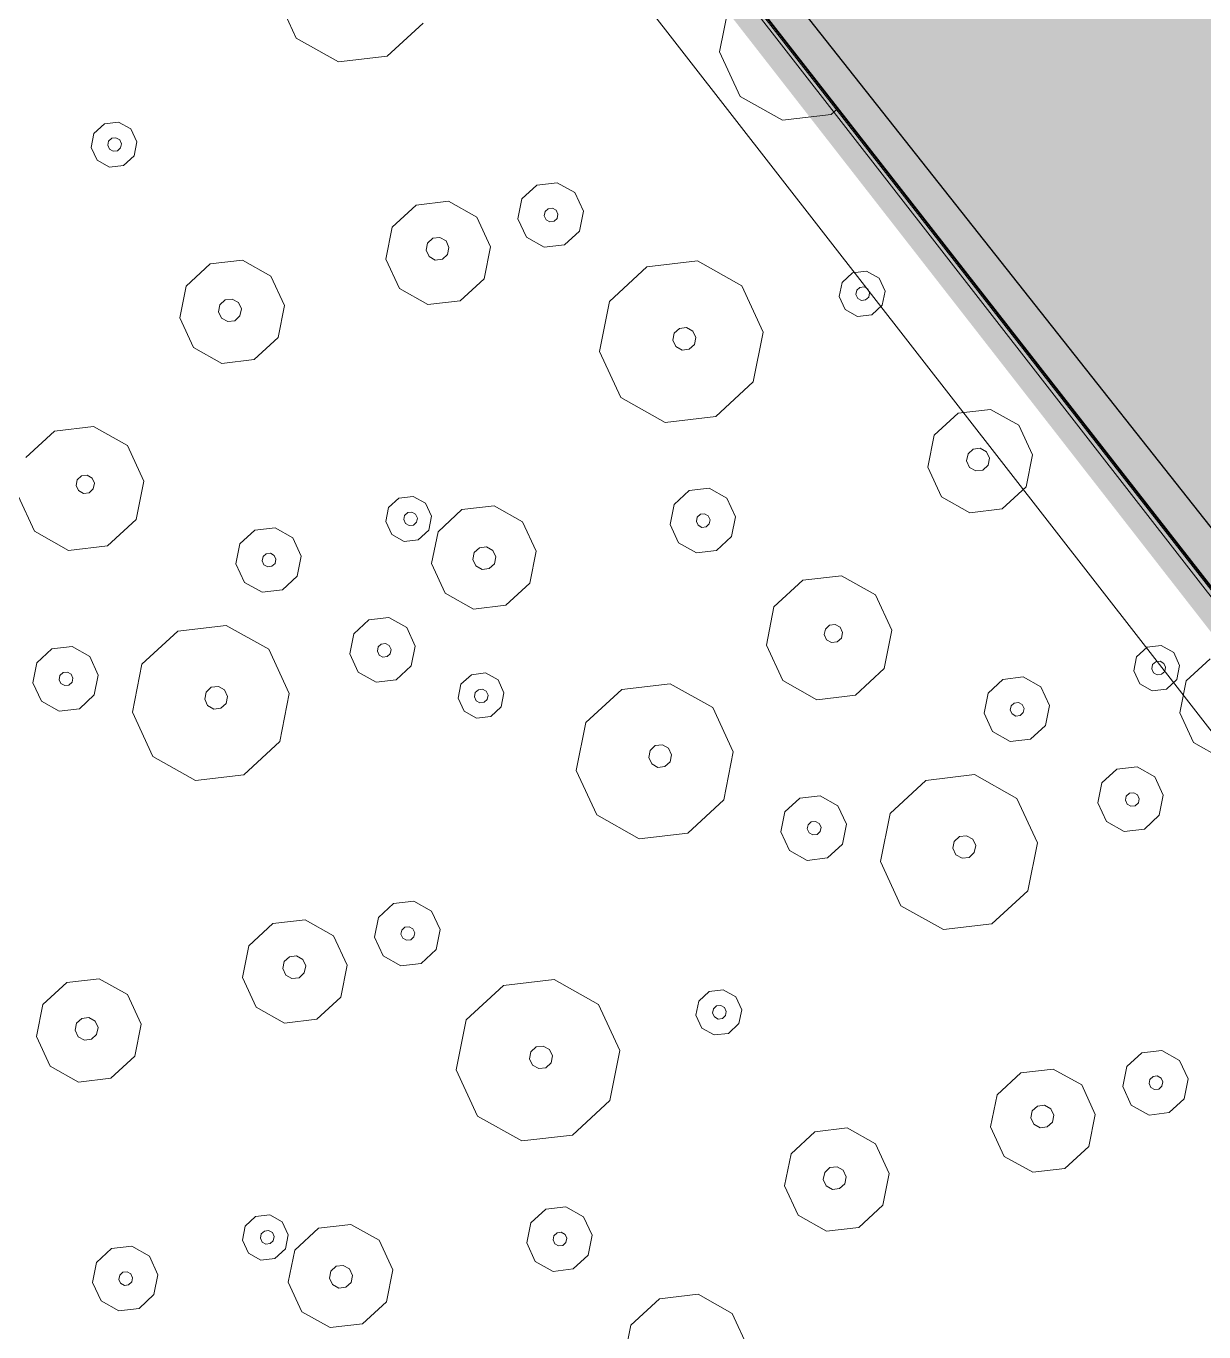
# Model space of a CAD drawing. Header units: metres. Extents: x -2858 to 512, y -1995 to 1252.
# Drawn here: x -448.621 to -445.759, y -169.166 to -165.993 of the extents above; entities that cross this region are included whole.
import ezdxf
from ezdxf.lldxf.tags import DXFTag

# ---------------------------------------------------------------- set-up
doc = ezdxf.new("R2010")
doc.units = ezdxf.units.M
for name, color, linetype in [('Calque commun', 7, 'Continuous'), ('Calque11', 7, 'Continuous'), ('Calque17', 7, 'Continuous')]:
    doc.layers.add(name, color=color, linetype=linetype)
tags = doc.linetypes.add('DASHDOT2', pattern=[0.5, 0.25, -0.125, 0, -0.125]).pattern_tags.tags
tags[10:11] = [DXFTag(74, 4), DXFTag(75, 0), DXFTag(340, '0'), DXFTag(46, 1.0), DXFTag(50, 0.0), DXFTag(44, 0.0), DXFTag(45, 0.0)]
tags[8:9] = [DXFTag(74, 4), DXFTag(75, 0), DXFTag(340, '0'), DXFTag(46, 1.0), DXFTag(50, 0.0), DXFTag(44, 0.0), DXFTag(45, 0.0)]
tags[6:7] = [DXFTag(74, 4), DXFTag(75, 0), DXFTag(340, '0'), DXFTag(46, 1.0), DXFTag(50, 0.0), DXFTag(44, 0.0), DXFTag(45, 0.0)]
tags[4:5] = [DXFTag(74, 4), DXFTag(75, 0), DXFTag(340, '0'), DXFTag(46, 1.0), DXFTag(50, 0.0), DXFTag(44, 0.0), DXFTag(45, 0.0)]

# ---------------------------------------------------------------- blocks, each defined once
blk = doc.blocks.new('hatch4')
at = {"layer": 'Calque commun', "color": 6, "linetype": 'Continuous', "lineweight": 18}
mesh = blk.add_polyface(dxfattribs=at)
corners = [(-18.4444, -11.5644), (-11.8444, -11.5644), (-18.4444, -9.729), (-18.4539, -2.3644), (-25.0539, -0.529), (-25.0539, -9.729), (-11.8444, -2.3644), (-18.4539, -0.529)]
mesh.append_faces([[corners[k] for k in face] for face in [(6, 2, 1)]], dxfattribs={"vtx0": -1, "vtx1": -1, "color": 6})
mesh.append_faces([[corners[k] for k in face] for face in [(3, 4, 5), (3, 5, 2)]], dxfattribs={"vtx0": -1, "vtx2": -1, "color": 6})
mesh.append_faces([[corners[k] for k in face] for face in [(0, 1, 2)]], dxfattribs={"vtx1": -1, "color": 6})
mesh.append_faces([[corners[k] for k in face] for face in [(6, 3, 2)]], dxfattribs={"vtx1": -1, "vtx2": -1, "color": 6})
mesh.append_faces([[corners[k] for k in face] for face in [(3, 7, 4)]], dxfattribs={"vtx2": -1, "color": 6})
blk = doc.blocks.new('toitvilladouble2')
at = {"layer": 'Calque commun', "color": 0, "linetype": 'ByBlock', "lineweight": -2}
blk.add_blockref('hatch4', (0, 0), dxfattribs=at)
at = {"layer": 'Calque commun', "color": 9, "linetype": 'Continuous', "lineweight": 18}
mesh = blk.add_polyface(dxfattribs=at)
corners = [(-18.4539, -11.4644), (-18.4539, -9.629), (-11.8444, -11.4644), (-18.4539, -0.629), (-18.4539, -2.4644), (-25.0539, -0.629), (-11.8444, -2.4644), (-25.0634, -9.629)]
mesh.append_faces([[corners[k] for k in face] for face in [(6, 1, 4), (5, 4, 7)]], dxfattribs={"vtx0": -1, "vtx1": -1, "color": 9})
mesh.append_faces([[corners[k] for k in face] for face in [(4, 1, 7)]], dxfattribs={"vtx0": -1, "vtx2": -1, "color": 9})
mesh.append_faces([[corners[k] for k in face] for face in [(0, 1, 2), (3, 4, 5)]], dxfattribs={"vtx1": -1, "color": 9})
mesh.append_faces([[corners[k] for k in face] for face in [(6, 2, 1)]], dxfattribs={"vtx1": -1, "vtx2": -1, "color": 9})
blk = doc.blocks.new('geometrebondepartleger')
at = {"layer": 'Calque commun', "color": 10, "linetype": 'DASHDOT2', "lineweight": 18, "flags": 128}
blk.add_lwpolyline([(45.2867, 98.0868), (42.9361, 93.8756), (22.4919, 69.3549), (46.896, 54.8213), (60.0219, 76.4824), (130.1549, 64.2531), (145.3143, 148.376), (109.3485, 154.881), (91.263, 130.1164), (87.3779, 124.8321), (86.3313, 123.2789), (83.8109, 118.8118), (74.9183, 102.5858), (72.6157, 98.3586), (63.0649, 85.9136), (45.1583, 97.9611)], close=True, dxfattribs=at)
at = {"layer": 'Calque11', "color": 7, "linetype": 'Continuous', "lineweight": 9}
blk.add_polyline3d([(125.0277, 35.9078, 79), (133.3383, 81.851, 79), (145.3136, 148.3761, 79)], dxfattribs=at)
at = {"layer": 'Calque17', "color": 1, "linetype": 'Continuous', "lineweight": 9}
for points in [[(125.174, 36.6886, 79), (126.5286, 44.1348, 79), (125.0378, 35.9435, 79), (126.4161, 43.4883, 79), (128.681, 56.0642, 79), (129.9759, 63.1341, 79), (132.1933, 75.6042, 79), (133.3383, 81.851, 79), (135.2222, 92.3412, 79), (136.4776, 99.3268, 79), (138.1727, 108.7115, 79), (140.4846, 121.4626, 79), (141.0933, 124.9318, 79)], [(125.3707, 36.6528, 79), (126.7254, 44.0992, 79), (125.2346, 35.9078, 79), (126.6129, 43.4526, 79), (128.8778, 56.0285, 79), (130.1727, 63.0986, 79), (132.3901, 75.5687, 79), (133.5351, 81.8153, 79), (135.4191, 92.3058, 79), (136.6745, 99.2914, 79), (138.3695, 108.676, 79), (140.6815, 121.4274, 79), (141.2903, 124.8972, 79)]]:
    blk.add_polyline3d(points, dxfattribs=at)
blk = doc.blocks.new('pattern')
at = {"layer": 'Calque commun', "color": 54, "linetype": 'Continuous', "lineweight": 9}
for p, q in [((70.4758, 107.0873), (70.5184, 107.1124)), ((70.5184, 107.1124), (70.5676, 107.1077)), ((70.5676, 107.1077), (70.6047, 107.075)), ((70.4561, 107.0419), (70.4758, 107.0873)), ((70.6047, 107.075), (70.6154, 107.0268)), ((70.4669, 106.9937), (70.4561, 107.0419)), ((70.5183, 107.0368), (70.5225, 107.0463)), ((70.5206, 107.0267), (70.5183, 107.0368)), ((70.5225, 107.0463), (70.5314, 107.0516)), ((70.5314, 107.0516), (70.5417, 107.0506)), ((70.5417, 107.0506), (70.5495, 107.0438)), ((70.5518, 107.0336), (70.5476, 107.0241)), ((70.5495, 107.0438), (70.5518, 107.0336)), ((70.5284, 107.0198), (70.5206, 107.0267)), ((70.5387, 107.0188), (70.5284, 107.0198)), ((70.5476, 107.0241), (70.5387, 107.0188)), ((70.6154, 107.0268), (70.5957, 106.9814)), ((70.6908, 106.9769), (70.759, 107.0172)), ((70.759, 107.0172), (70.8377, 107.0096)), ((70.8377, 107.0096), (70.897, 106.9573)), ((70.5039, 106.9609), (70.4669, 106.9937)), ((70.5957, 106.9814), (70.5532, 106.9563)), ((70.6594, 106.9044), (70.6908, 106.9769)), ((70.5532, 106.9563), (70.5039, 106.9609)), ((70.897, 106.9573), (70.9142, 106.8801)), ((70.6766, 106.8271), (70.6594, 106.9044)), ((70.7524, 106.887), (70.7593, 106.9029)), ((70.7593, 106.9029), (70.7742, 106.9117)), ((70.7742, 106.9117), (70.7914, 106.91)), ((70.7914, 106.91), (70.8044, 106.8986)), ((70.7561, 106.8701), (70.7524, 106.887)), ((70.7691, 106.8586), (70.7561, 106.8701)), ((70.8081, 106.8817), (70.8012, 106.8658)), ((70.8044, 106.8986), (70.8081, 106.8817)), ((70.9142, 106.8801), (70.8828, 106.8075)), ((70.7863, 106.857), (70.7691, 106.8586)), ((70.8012, 106.8658), (70.7863, 106.857)), ((70.7359, 106.7748), (70.6766, 106.8271)), ((70.8828, 106.8075), (70.8146, 106.7673)), ((70.8146, 106.7673), (70.7359, 106.7748)), ((71.1314, 106.6994), (71.1995, 106.7396)), ((71.1995, 106.7396), (71.2783, 106.7321)), ((71.2783, 106.7321), (71.3376, 106.6797)), ((71.6393, 106.6419), (71.6771, 106.729)), ((71.1, 106.6268), (71.1314, 106.6994)), ((71.3376, 106.6797), (71.3548, 106.6025)), ((69.841, 106.6286), (69.8582, 106.5514)), ((71.1172, 106.5496), (71.1, 106.6268)), ((71.2004, 106.6109), (71.2073, 106.6268)), ((71.2073, 106.6268), (71.2222, 106.6356)), ((71.2222, 106.6356), (71.2394, 106.634)), ((71.2394, 106.634), (71.2524, 106.6225)), ((71.2524, 106.6225), (71.2561, 106.6056)), ((71.6599, 106.5492), (71.6393, 106.6419)), ((70.0026, 106.5826), (70.0452, 106.6077)), ((70.0452, 106.6077), (70.0944, 106.603)), ((70.0944, 106.603), (70.1314, 106.5703)), ((71.2041, 106.594), (71.2004, 106.6109)), ((71.2171, 106.5826), (71.2041, 106.594)), ((71.2492, 106.5897), (71.2343, 106.5809)), ((71.2561, 106.6056), (71.2492, 106.5897)), ((71.3548, 106.6025), (71.3233, 106.5299)), ((69.9829, 106.5372), (70.0026, 106.5826)), ((70.1314, 106.5703), (70.1422, 106.522)), ((71.2343, 106.5809), (71.2171, 106.5826)), ((69.8582, 106.5514), (69.8268, 106.4788)), ((69.9937, 106.489), (69.9829, 106.5372)), ((70.0438, 106.535), (70.0479, 106.5446)), ((70.0461, 106.5249), (70.0438, 106.535)), ((70.0539, 106.518), (70.0461, 106.5249)), ((70.0479, 106.5446), (70.0569, 106.5498)), ((70.0569, 106.5498), (70.0672, 106.5488)), ((70.0731, 106.5223), (70.0642, 106.517)), ((70.0672, 106.5488), (70.075, 106.542)), ((70.0773, 106.5318), (70.0731, 106.5223)), ((70.075, 106.542), (70.0773, 106.5318)), ((70.1422, 106.522), (70.1225, 106.4767)), ((71.1765, 106.4972), (71.1172, 106.5496)), ((71.3233, 106.5299), (71.2552, 106.4897)), ((71.7311, 106.4864), (71.6599, 106.5492)), ((71.9073, 106.5257), (71.8256, 106.4774)), ((70.0307, 106.4562), (69.9937, 106.489)), ((70.0642, 106.517), (70.0539, 106.518)), ((70.293, 106.4318), (70.3951, 106.4921)), ((70.3951, 106.4921), (70.5133, 106.4809)), ((71.2552, 106.4897), (71.1765, 106.4972)), ((69.8268, 106.4788), (69.7586, 106.4386)), ((70.1225, 106.4767), (70.0799, 106.4515)), ((70.5133, 106.4809), (70.6022, 106.4023)), ((71.8256, 106.4774), (71.7311, 106.4864)), ((69.7586, 106.4386), (69.6799, 106.4461)), ((70.0799, 106.4515), (70.0307, 106.4562)), ((70.2458, 106.3229), (70.293, 106.4318)), ((69.7274, 106.37), (69.7412, 106.4017)), ((69.7412, 106.4017), (69.771, 106.4193)), ((69.771, 106.4193), (69.8054, 106.4161)), ((69.8054, 106.4161), (69.8314, 106.3932)), ((70.6022, 106.4023), (70.628, 106.2865)), ((69.7349, 106.3362), (69.7274, 106.37)), ((69.7631, 106.3696), (69.7672, 106.3792)), ((69.7653, 106.3595), (69.7631, 106.3696)), ((69.7672, 106.3792), (69.7761, 106.3844)), ((69.7761, 106.3844), (69.7865, 106.3834)), ((69.7865, 106.3834), (69.7943, 106.3766)), ((69.7965, 106.3664), (69.7924, 106.3569)), ((69.7943, 106.3766), (69.7965, 106.3664)), ((69.8314, 106.3932), (69.8389, 106.3594)), ((69.7609, 106.3133), (69.7349, 106.3362)), ((69.7731, 106.3526), (69.7653, 106.3595)), ((69.7834, 106.3516), (69.7731, 106.3526)), ((69.7924, 106.3569), (69.7834, 106.3516)), ((69.8389, 106.3594), (69.8251, 106.3276)), ((70.3979, 106.3246), (70.4128, 106.3334)), ((70.4128, 106.3334), (70.4301, 106.3317)), ((70.4301, 106.3317), (70.443, 106.3203)), ((69.7953, 106.31), (69.7609, 106.3133)), ((69.8251, 106.3276), (69.7953, 106.31)), ((70.2716, 106.2071), (70.2458, 106.3229)), ((70.391, 106.3087), (70.3979, 106.3246)), ((70.3948, 106.2918), (70.391, 106.3087)), ((70.4468, 106.3034), (70.4399, 106.2875)), ((70.443, 106.3203), (70.4468, 106.3034)), ((70.4078, 106.2804), (70.3948, 106.2918)), ((70.425, 106.2787), (70.4078, 106.2804)), ((70.4399, 106.2875), (70.425, 106.2787)), ((70.628, 106.2865), (70.5808, 106.1776)), ((71.7249, 106.2617), (71.7675, 106.2868)), ((71.7675, 106.2868), (71.8167, 106.2821)), ((71.8167, 106.2821), (71.8538, 106.2494)), ((70.0245, 106.2307), (70.0671, 106.2559)), ((70.0671, 106.2559), (70.1163, 106.2512)), ((70.1163, 106.2512), (70.1534, 106.2185)), ((71.7053, 106.2163), (71.7249, 106.2617)), ((71.8538, 106.2494), (71.8646, 106.2011)), ((70.0048, 106.1854), (70.0245, 106.2307)), ((70.1534, 106.2185), (70.1641, 106.1702)), ((70.3605, 106.1286), (70.2716, 106.2071)), ((71.716, 106.1681), (71.7053, 106.2163)), ((71.7675, 106.2112), (71.7716, 106.2207)), ((71.7697, 106.2011), (71.7675, 106.2112)), ((71.7716, 106.2207), (71.7805, 106.226)), ((71.7805, 106.226), (71.7909, 106.225)), ((71.7909, 106.225), (71.7987, 106.2181)), ((71.8009, 106.208), (71.7968, 106.1985)), ((71.7987, 106.2181), (71.8009, 106.208)), ((70.0156, 106.1371), (70.0048, 106.1854)), ((70.067, 106.1803), (70.0712, 106.1898)), ((70.0693, 106.1701), (70.067, 106.1803)), ((70.0712, 106.1898), (70.0801, 106.1951)), ((70.0801, 106.1951), (70.0904, 106.1941)), ((70.0904, 106.1941), (70.0982, 106.1872)), ((70.1005, 106.1771), (70.0964, 106.1675)), ((70.0982, 106.1872), (70.1005, 106.1771)), ((70.5808, 106.1776), (70.4786, 106.1173)), ((71.0742, 106.1668), (71.104, 106.1844)), ((71.104, 106.1844), (71.1385, 106.1812)), ((71.1385, 106.1812), (71.1644, 106.1582)), ((71.7775, 106.1942), (71.7697, 106.2011)), ((71.7878, 106.1932), (71.7775, 106.1942)), ((71.7968, 106.1985), (71.7878, 106.1932)), ((71.8646, 106.2011), (71.8449, 106.1558)), ((70.0771, 106.1633), (70.0693, 106.1701)), ((70.0874, 106.1623), (70.0771, 106.1633)), ((70.0964, 106.1675), (70.0874, 106.1623)), ((70.1641, 106.1702), (70.1444, 106.1248)), ((71.0604, 106.1351), (71.0742, 106.1668)), ((71.0982, 106.1322), (71.1023, 106.1418)), ((71.1023, 106.1418), (71.1113, 106.147)), ((71.1113, 106.147), (71.1216, 106.1461)), ((71.1216, 106.1461), (71.1294, 106.1392)), ((71.1644, 106.1582), (71.1719, 106.1245)), ((71.7531, 106.1353), (71.716, 106.1681)), ((71.8449, 106.1558), (71.8023, 106.1306)), ((70.0527, 106.1044), (70.0156, 106.1371)), ((70.1444, 106.1248), (70.1019, 106.0997)), ((70.4786, 106.1173), (70.3605, 106.1286)), ((71.068, 106.1013), (71.0604, 106.1351)), ((71.1005, 106.1221), (71.0982, 106.1322)), ((71.1082, 106.1152), (71.1005, 106.1221)), ((71.1186, 106.1142), (71.1082, 106.1152)), ((71.1275, 106.1195), (71.1186, 106.1142)), ((71.1317, 106.1291), (71.1275, 106.1195)), ((71.1294, 106.1392), (71.1317, 106.1291)), ((71.1719, 106.1245), (71.1582, 106.0927)), ((71.8023, 106.1306), (71.7531, 106.1353)), ((70.1019, 106.0997), (70.0527, 106.1044)), ((70.5688, 106.0558), (70.6114, 106.0809)), ((70.6114, 106.0809), (70.6606, 106.0762)), ((70.6606, 106.0762), (70.6977, 106.0435)), ((71.0939, 106.0784), (71.068, 106.1013)), ((71.1283, 106.0751), (71.0939, 106.0784)), ((71.1582, 106.0927), (71.1283, 106.0751)), ((70.5492, 106.0104), (70.5688, 106.0558)), ((71.3459, 106.0125), (71.4523, 106.0753)), ((71.4523, 106.0753), (71.5754, 106.0636)), ((71.5754, 106.0636), (71.6681, 105.9818)), ((70.6113, 106.0053), (70.6155, 106.0148)), ((70.6155, 106.0148), (70.6244, 106.0201)), ((70.6244, 106.0201), (70.6348, 106.0191)), ((70.6348, 106.0191), (70.6425, 106.0122)), ((70.6977, 106.0435), (70.7084, 105.9952)), ((71.2967, 105.8991), (71.3459, 106.0125)), ((70.5599, 105.9622), (70.5492, 106.0104)), ((70.6136, 105.9952), (70.6113, 106.0053)), ((70.6214, 105.9883), (70.6136, 105.9952)), ((70.6317, 105.9873), (70.6214, 105.9883)), ((70.6407, 105.9926), (70.6317, 105.9873)), ((70.6448, 106.0021), (70.6407, 105.9926)), ((70.6425, 106.0122), (70.6448, 106.0021)), ((70.7084, 105.9952), (70.6888, 105.9499)), ((71.6681, 105.9818), (71.6949, 105.8612)), ((72.1105, 105.9571), (72.1786, 105.9973)), ((72.1786, 105.9973), (72.2574, 105.9898)), ((72.2574, 105.9898), (72.3167, 105.9374)), ((70.597, 105.9294), (70.5599, 105.9622)), ((70.6888, 105.9499), (70.6462, 105.9247)), ((72.0791, 105.8845), (72.1105, 105.9571)), ((70.6462, 105.9247), (70.597, 105.9294)), ((72.3167, 105.9374), (72.3339, 105.8602)), ((71.3236, 105.7784), (71.2967, 105.8991)), ((71.4579, 105.8834), (71.4648, 105.8992)), ((71.4648, 105.8992), (71.4797, 105.908)), ((71.4797, 105.908), (71.497, 105.9064)), ((71.497, 105.9064), (71.5099, 105.8949)), ((71.5099, 105.8949), (71.5137, 105.878)), ((72.1793, 105.8768), (72.1862, 105.8927)), ((72.1862, 105.8927), (72.2011, 105.9015)), ((72.2011, 105.9015), (72.2183, 105.8998)), ((72.2183, 105.8998), (72.2313, 105.8884)), ((72.2313, 105.8884), (72.235, 105.8715)), ((70.1439, 105.8238), (70.2256, 105.872)), ((70.2256, 105.872), (70.3201, 105.863)), ((70.3201, 105.863), (70.3913, 105.8002)), ((71.4617, 105.8665), (71.4579, 105.8834)), ((71.4747, 105.855), (71.4617, 105.8665)), ((71.4919, 105.8534), (71.4747, 105.855)), ((71.5068, 105.8622), (71.4919, 105.8534)), ((71.5137, 105.878), (71.5068, 105.8622)), ((71.6949, 105.8612), (71.6458, 105.7477)), ((72.0963, 105.8073), (72.0791, 105.8845)), ((72.1831, 105.8599), (72.1793, 105.8768)), ((72.196, 105.8485), (72.1831, 105.8599)), ((72.2282, 105.8556), (72.2133, 105.8468)), ((72.235, 105.8715), (72.2282, 105.8556)), ((72.3339, 105.8602), (72.3024, 105.7876)), ((69.5983, 105.7942), (69.6664, 105.8344)), ((69.6664, 105.8344), (69.7451, 105.8269)), ((69.7451, 105.8269), (69.8044, 105.7745)), ((70.1061, 105.7367), (70.1439, 105.8238)), ((72.2133, 105.8468), (72.196, 105.8485)), ((69.5668, 105.7216), (69.5983, 105.7942)), ((70.3913, 105.8002), (70.4119, 105.7076)), ((70.6214, 105.7338), (70.7236, 105.7942)), ((70.7236, 105.7942), (70.8417, 105.7829)), ((72.1556, 105.7549), (72.0963, 105.8073)), ((69.8044, 105.7745), (69.8216, 105.6973)), ((70.8417, 105.7829), (70.9307, 105.7044)), ((71.4163, 105.6966), (71.3236, 105.7784)), ((72.3024, 105.7876), (72.2343, 105.7474)), ((69.6741, 105.7216), (69.689, 105.7304)), ((69.689, 105.7304), (69.7062, 105.7288)), ((69.7062, 105.7288), (69.7192, 105.7173)), ((70.1268, 105.644), (70.1061, 105.7367)), ((70.2223, 105.7253), (70.2279, 105.738)), ((70.2279, 105.738), (70.2398, 105.7451)), ((70.2398, 105.7451), (70.2536, 105.7438)), ((70.2536, 105.7438), (70.2639, 105.7346)), ((70.2639, 105.7346), (70.2669, 105.7211)), ((70.5742, 105.625), (70.6214, 105.7338)), ((71.6458, 105.7477), (71.5393, 105.6849)), ((72.2343, 105.7474), (72.1556, 105.7549)), ((72.2169, 105.7106), (72.2467, 105.7282)), ((72.2467, 105.7282), (72.2811, 105.7249)), ((69.584, 105.6444), (69.5668, 105.7216)), ((69.6672, 105.7057), (69.6741, 105.7216)), ((69.671, 105.6888), (69.6672, 105.7057)), ((69.723, 105.7004), (69.7161, 105.6845)), ((69.7192, 105.7173), (69.723, 105.7004)), ((69.8216, 105.6973), (69.7902, 105.6247)), ((70.2254, 105.7118), (70.2223, 105.7253)), ((70.2357, 105.7027), (70.2254, 105.7118)), ((70.2495, 105.7013), (70.2357, 105.7027)), ((70.2614, 105.7084), (70.2495, 105.7013)), ((70.2669, 105.7211), (70.2614, 105.7084)), ((70.4119, 105.7076), (70.3742, 105.6205)), ((70.9307, 105.7044), (70.9565, 105.5886)), ((71.5393, 105.6849), (71.4163, 105.6966)), ((72.2031, 105.6788), (72.2169, 105.7106)), ((72.2811, 105.7249), (72.3071, 105.702)), ((72.3071, 105.702), (72.3146, 105.6682)), ((69.6839, 105.6774), (69.671, 105.6888)), ((69.7012, 105.6758), (69.6839, 105.6774)), ((69.7161, 105.6845), (69.7012, 105.6758)), ((72.2106, 105.6451), (72.2031, 105.6788)), ((72.2387, 105.6785), (72.2429, 105.688)), ((72.241, 105.6683), (72.2387, 105.6785)), ((72.2488, 105.6615), (72.241, 105.6683)), ((72.2429, 105.688), (72.2518, 105.6933)), ((72.2518, 105.6933), (72.2621, 105.6923)), ((72.2681, 105.6657), (72.2591, 105.6605)), ((72.2621, 105.6923), (72.2699, 105.6854)), ((72.2722, 105.6753), (72.2681, 105.6657)), ((72.2699, 105.6854), (72.2722, 105.6753)), ((72.3146, 105.6682), (72.3008, 105.6365)), ((69.6433, 105.592), (69.584, 105.6444)), ((70.1979, 105.5812), (70.1268, 105.644)), ((70.7264, 105.6266), (70.7413, 105.6354)), ((70.7413, 105.6354), (70.7585, 105.6338)), ((70.7585, 105.6338), (70.7715, 105.6224)), ((72.2366, 105.6221), (72.2106, 105.6451)), ((72.2591, 105.6605), (72.2488, 105.6615)), ((72.3008, 105.6365), (72.271, 105.6189)), ((69.7902, 105.6247), (69.722, 105.5845)), ((70.3742, 105.6205), (70.2924, 105.5722)), ((70.6, 105.5092), (70.5742, 105.625)), ((70.7195, 105.6108), (70.7264, 105.6266)), ((70.7233, 105.5939), (70.7195, 105.6108)), ((70.7752, 105.6055), (70.7684, 105.5896)), ((70.7715, 105.6224), (70.7752, 105.6055)), ((72.271, 105.6189), (72.2366, 105.6221)), ((69.722, 105.5845), (69.6433, 105.592)), ((70.2924, 105.5722), (70.1979, 105.5812)), ((70.7362, 105.5824), (70.7233, 105.5939)), ((70.7535, 105.5808), (70.7362, 105.5824)), ((70.7684, 105.5896), (70.7535, 105.5808)), ((70.9565, 105.5886), (70.9093, 105.4797)), ((72.4805, 105.4942), (72.5002, 105.5396)), ((72.5002, 105.5396), (72.5428, 105.5647)), ((72.5428, 105.5647), (72.592, 105.56)), ((72.592, 105.56), (72.629, 105.5273)), ((70.689, 105.4306), (70.6, 105.5092)), ((71.4183, 105.4909), (71.4609, 105.5161)), ((71.4609, 105.5161), (71.5101, 105.5114)), ((71.5101, 105.5114), (71.5472, 105.4787)), ((72.629, 105.5273), (72.6398, 105.479)), ((70.9093, 105.4797), (70.8071, 105.4194)), ((71.3986, 105.4456), (71.4183, 105.4909)), ((71.5472, 105.4787), (71.5579, 105.4304)), ((72.4913, 105.446), (72.4805, 105.4942)), ((72.5427, 105.4891), (72.5468, 105.4986)), ((72.545, 105.479), (72.5427, 105.4891)), ((72.5527, 105.4721), (72.545, 105.479)), ((72.5468, 105.4986), (72.5558, 105.5039)), ((72.5558, 105.5039), (72.5661, 105.5029)), ((72.572, 105.4764), (72.5631, 105.4711)), ((72.5661, 105.5029), (72.5739, 105.496)), ((72.5762, 105.4859), (72.572, 105.4764)), ((72.5739, 105.496), (72.5762, 105.4859)), ((72.6398, 105.479), (72.6201, 105.4337)), ((71.4094, 105.3973), (71.3986, 105.4456)), ((71.4608, 105.4405), (71.465, 105.45)), ((71.465, 105.45), (71.4739, 105.4553)), ((71.4739, 105.4553), (71.4842, 105.4543)), ((71.4842, 105.4543), (71.492, 105.4474)), ((71.492, 105.4474), (71.4943, 105.4373)), ((72.5283, 105.4132), (72.4913, 105.446)), ((72.5631, 105.4711), (72.5527, 105.4721)), ((70.8071, 105.4194), (70.689, 105.4306)), ((71.4631, 105.4303), (71.4608, 105.4405)), ((71.4709, 105.4234), (71.4631, 105.4303)), ((71.4812, 105.4225), (71.4709, 105.4234)), ((71.4901, 105.4277), (71.4812, 105.4225)), ((71.4943, 105.4373), (71.4901, 105.4277)), ((71.5579, 105.4304), (71.5382, 105.385)), ((71.6334, 105.3806), (71.7015, 105.4208)), ((71.7015, 105.4208), (71.7802, 105.4133)), ((71.7802, 105.4133), (71.8395, 105.3609)), ((72.5775, 105.4085), (72.5283, 105.4132)), ((72.6201, 105.4337), (72.5775, 105.4085)), ((70.1918, 105.3565), (70.2343, 105.3816)), ((70.2343, 105.3816), (70.2836, 105.3769)), ((71.4464, 105.3646), (71.4094, 105.3973)), ((71.5382, 105.385), (71.4957, 105.3599)), ((71.6019, 105.308), (71.6334, 105.3806)), ((70.1721, 105.3111), (70.1918, 105.3565)), ((70.2836, 105.3769), (70.3206, 105.3442)), ((71.4957, 105.3599), (71.4464, 105.3646)), ((71.8395, 105.3609), (71.8567, 105.2837)), ((70.2343, 105.306), (70.2384, 105.3155)), ((70.2384, 105.3155), (70.2474, 105.3208)), ((70.2474, 105.3208), (70.2577, 105.3198)), ((70.2577, 105.3198), (70.2655, 105.313)), ((70.3206, 105.3442), (70.3314, 105.296)), ((71.7018, 105.3065), (71.7167, 105.3153)), ((71.7167, 105.3153), (71.7339, 105.3137)), ((70.1828, 105.2629), (70.1721, 105.3111)), ((70.2365, 105.2959), (70.2343, 105.306)), ((70.2443, 105.289), (70.2365, 105.2959)), ((70.2547, 105.288), (70.2443, 105.289)), ((70.2636, 105.2933), (70.2547, 105.288)), ((70.2677, 105.3028), (70.2636, 105.2933)), ((70.2655, 105.313), (70.2677, 105.3028)), ((70.3314, 105.296), (70.3117, 105.2506)), ((71.6191, 105.2308), (71.6019, 105.308)), ((71.6949, 105.2906), (71.7018, 105.3065)), ((71.6986, 105.2737), (71.6949, 105.2906)), ((71.7339, 105.3137), (71.7469, 105.3022)), ((71.7506, 105.2853), (71.7437, 105.2694)), ((71.7469, 105.3022), (71.7506, 105.2853)), ((71.8567, 105.2837), (71.8253, 105.2111)), ((69.5273, 105.2299), (69.541, 105.2616)), ((69.541, 105.2616), (69.5708, 105.2792)), ((69.5708, 105.2792), (69.6053, 105.276)), ((69.6053, 105.276), (69.6312, 105.2531)), ((69.6312, 105.2531), (69.6387, 105.2193)), ((70.2199, 105.2301), (70.1828, 105.2629)), ((71.7116, 105.2623), (71.6986, 105.2737)), ((71.7288, 105.2606), (71.7116, 105.2623)), ((71.7437, 105.2694), (71.7288, 105.2606)), ((69.5348, 105.1961), (69.5273, 105.2299)), ((69.565, 105.227), (69.5692, 105.2366)), ((69.5673, 105.2169), (69.565, 105.227)), ((69.5692, 105.2366), (69.5781, 105.2418)), ((69.5781, 105.2418), (69.5884, 105.2409)), ((69.5884, 105.2409), (69.5962, 105.234)), ((69.5985, 105.2239), (69.5943, 105.2143)), ((69.5962, 105.234), (69.5985, 105.2239)), ((69.6387, 105.2193), (69.625, 105.1875)), ((70.2691, 105.2254), (70.2199, 105.2301)), ((70.3117, 105.2506), (70.2691, 105.2254)), ((70.8723, 105.1912), (70.8861, 105.2229)), ((70.8861, 105.2229), (70.9159, 105.2405)), ((70.9159, 105.2405), (70.9503, 105.2372)), ((70.9503, 105.2372), (70.9763, 105.2143)), ((71.6784, 105.1784), (71.6191, 105.2308)), ((69.5607, 105.1732), (69.5348, 105.1961)), ((69.5751, 105.21), (69.5673, 105.2169)), ((69.5854, 105.2091), (69.5751, 105.21)), ((69.5943, 105.2143), (69.5854, 105.2091)), ((69.625, 105.1875), (69.5952, 105.1699)), ((70.8798, 105.1574), (70.8723, 105.1912)), ((70.9118, 105.1884), (70.9159, 105.1979)), ((70.914, 105.1783), (70.9118, 105.1884)), ((70.9159, 105.1979), (70.9248, 105.2032)), ((70.9248, 105.2032), (70.9352, 105.2022)), ((70.9352, 105.2022), (70.9429, 105.1954)), ((70.9429, 105.1954), (70.9452, 105.1852)), ((70.9763, 105.2143), (70.9838, 105.1805)), ((71.8253, 105.2111), (71.7571, 105.1709)), ((69.5952, 105.1699), (69.5607, 105.1732)), ((69.8127, 105.1073), (69.9192, 105.1701)), ((69.9192, 105.1701), (70.0422, 105.1584)), ((70.0422, 105.1584), (70.1349, 105.0766)), ((70.9058, 105.1345), (70.8798, 105.1574)), ((70.9218, 105.1714), (70.914, 105.1783)), ((70.9321, 105.1704), (70.9218, 105.1714)), ((70.9411, 105.1757), (70.9321, 105.1704)), ((70.9452, 105.1852), (70.9411, 105.1757)), ((70.9838, 105.1805), (70.97, 105.1488)), ((71.7571, 105.1709), (71.6784, 105.1784)), ((70.9402, 105.1312), (70.9058, 105.1345)), ((70.97, 105.1488), (70.9402, 105.1312)), ((72.0739, 105.103), (72.142, 105.1432)), ((72.142, 105.1432), (72.2208, 105.1357)), ((72.2208, 105.1357), (72.2801, 105.0834)), ((69.7636, 104.9939), (69.8127, 105.1073)), ((72.0425, 105.0304), (72.0739, 105.103)), ((70.1349, 105.0766), (70.1618, 104.956)), ((70.5774, 105.0519), (70.6455, 105.0921)), ((70.6455, 105.0921), (70.7242, 105.0846)), ((70.7242, 105.0846), (70.7835, 105.0322)), ((72.2801, 105.0834), (72.2973, 105.0061)), ((70.5459, 104.9793), (70.5774, 105.0519)), ((70.7835, 105.0322), (70.8007, 104.955)), ((72.0597, 104.9532), (72.0425, 105.0304)), ((72.1429, 105.0146), (72.1498, 105.0304)), ((72.1498, 105.0304), (72.1647, 105.0392)), ((72.1647, 105.0392), (72.1819, 105.0376)), ((72.1819, 105.0376), (72.1949, 105.0261)), ((69.9317, 104.994), (69.9466, 105.0028)), ((69.9466, 105.0028), (69.9638, 105.0012)), ((69.9638, 105.0012), (69.9768, 104.9897)), ((70.9451, 104.9862), (70.9877, 105.0114)), ((70.9877, 105.0114), (71.0369, 105.0067)), ((71.0369, 105.0067), (71.0739, 104.974)), ((72.1466, 104.9977), (72.1429, 105.0146)), ((72.1596, 104.9862), (72.1466, 104.9977)), ((72.1986, 105.0093), (72.1917, 104.9934)), ((72.1949, 105.0261), (72.1986, 105.0093)), ((72.2973, 105.0061), (72.2658, 104.9336)), ((69.7904, 104.8732), (69.7636, 104.9939)), ((69.9248, 104.9782), (69.9317, 104.994)), ((69.9285, 104.9613), (69.9248, 104.9782)), ((69.9805, 104.9729), (69.9736, 104.957)), ((69.9768, 104.9897), (69.9805, 104.9729)), ((70.5631, 104.9021), (70.5459, 104.9793)), ((70.6461, 104.9716), (70.653, 104.9875)), ((70.6499, 104.9547), (70.6461, 104.9716)), ((70.653, 104.9875), (70.6679, 104.9963)), ((70.6679, 104.9963), (70.6851, 104.9946)), ((70.6851, 104.9946), (70.6981, 104.9832)), ((70.7019, 104.9663), (70.695, 104.9504)), ((70.6981, 104.9832), (70.7019, 104.9663)), ((70.9254, 104.9409), (70.9451, 104.9862)), ((71.0739, 104.974), (71.0847, 104.9257)), ((72.1768, 104.9846), (72.1596, 104.9862)), ((72.1917, 104.9934), (72.1768, 104.9846)), ((69.9415, 104.9498), (69.9285, 104.9613)), ((69.9587, 104.9482), (69.9415, 104.9498)), ((69.9736, 104.957), (69.9587, 104.9482)), ((70.1618, 104.956), (70.1126, 104.8426)), ((70.6628, 104.9433), (70.6499, 104.9547)), ((70.6801, 104.9416), (70.6628, 104.9433)), ((70.695, 104.9504), (70.6801, 104.9416)), ((70.8007, 104.955), (70.7693, 104.8824)), ((70.9362, 104.8926), (70.9254, 104.9409)), ((70.9863, 104.9387), (70.9904, 104.9482)), ((70.9886, 104.9285), (70.9863, 104.9387)), ((70.9904, 104.9482), (70.9994, 104.9535)), ((70.9994, 104.9535), (71.0097, 104.9525)), ((71.0097, 104.9525), (71.0175, 104.9456)), ((71.0198, 104.9355), (71.0156, 104.926)), ((71.0175, 104.9456), (71.0198, 104.9355)), ((72.119, 104.9008), (72.0597, 104.9532)), ((70.6224, 104.8497), (70.5631, 104.9021)), ((70.9964, 104.9217), (70.9886, 104.9285)), ((71.0067, 104.9207), (70.9964, 104.9217)), ((71.0156, 104.926), (71.0067, 104.9207)), ((71.0847, 104.9257), (71.065, 104.8803)), ((72.2658, 104.9336), (72.1977, 104.8933)), ((69.2881, 104.8797), (69.3086, 104.8777)), ((69.3086, 104.8777), (69.3975, 104.7992)), ((69.8831, 104.7914), (69.7904, 104.8732)), ((70.7693, 104.8824), (70.7011, 104.8422)), ((70.9732, 104.8599), (70.9362, 104.8926)), ((71.065, 104.8803), (71.0224, 104.8552)), ((71.2355, 104.8354), (71.3376, 104.8958)), ((71.3376, 104.8958), (71.4558, 104.8845)), ((71.4558, 104.8845), (71.5447, 104.806)), ((72.1977, 104.8933), (72.119, 104.9008)), ((70.1126, 104.8426), (70.0061, 104.7797)), ((70.7011, 104.8422), (70.6224, 104.8497)), ((71.0224, 104.8552), (70.9732, 104.8599)), ((70.6837, 104.8054), (70.7135, 104.823)), ((70.7135, 104.823), (70.7479, 104.8197)), ((70.7479, 104.8197), (70.7739, 104.7968)), ((71.1883, 104.7266), (71.2355, 104.8354)), ((69.3975, 104.7992), (69.4233, 104.6834)), ((70.0061, 104.7797), (69.8831, 104.7914)), ((70.6699, 104.7736), (70.6837, 104.8054)), ((70.7056, 104.7733), (70.7097, 104.7828)), ((70.7097, 104.7828), (70.7186, 104.7881)), ((70.7186, 104.7881), (70.729, 104.7871)), ((70.729, 104.7871), (70.7368, 104.7802)), ((70.7368, 104.7802), (70.739, 104.7701)), ((70.7739, 104.7968), (70.7814, 104.763)), ((71.5447, 104.806), (71.5705, 104.6901)), ((70.6774, 104.7399), (70.6699, 104.7736)), ((70.7078, 104.7631), (70.7056, 104.7733)), ((70.7156, 104.7563), (70.7078, 104.7631)), ((70.7259, 104.7553), (70.7156, 104.7563)), ((70.7349, 104.7606), (70.7259, 104.7553)), ((70.739, 104.7701), (70.7349, 104.7606)), ((70.7814, 104.763), (70.7676, 104.7313)), ((70.7034, 104.717), (70.6774, 104.7399)), ((70.7378, 104.7137), (70.7034, 104.717)), ((70.7676, 104.7313), (70.7378, 104.7137)), ((71.2141, 104.6107), (71.1883, 104.7266)), ((71.3335, 104.7124), (71.3404, 104.7282)), ((71.3373, 104.6955), (71.3335, 104.7124)), ((71.3404, 104.7282), (71.3553, 104.737)), ((71.3553, 104.737), (71.3726, 104.7354)), ((71.3726, 104.7354), (71.3855, 104.7239)), ((71.3855, 104.7239), (71.3893, 104.707)), ((69.4233, 104.6834), (69.3761, 104.5745)), ((71.3503, 104.684), (71.3373, 104.6955)), ((71.3675, 104.6824), (71.3503, 104.684)), ((71.3824, 104.6912), (71.3675, 104.6824)), ((71.3893, 104.707), (71.3824, 104.6912)), ((71.5705, 104.6901), (71.5233, 104.5813)), ((70.967, 104.6344), (71.0096, 104.6595)), ((71.0096, 104.6595), (71.0588, 104.6548)), ((71.0588, 104.6548), (71.0959, 104.6221)), ((70.9473, 104.589), (70.967, 104.6344)), ((71.0959, 104.6221), (71.1066, 104.5738)), ((69.8654, 104.5404), (69.8851, 104.5857)), ((69.8851, 104.5857), (69.9277, 104.6109)), ((69.9277, 104.6109), (69.9769, 104.6062)), ((69.9769, 104.6062), (70.014, 104.5735)), ((70.9581, 104.5408), (70.9473, 104.589)), ((71.0095, 104.5839), (71.0137, 104.5934)), ((71.0137, 104.5934), (71.0226, 104.5987)), ((71.0226, 104.5987), (71.0329, 104.5977)), ((71.0329, 104.5977), (71.0407, 104.5909)), ((71.0407, 104.5909), (71.043, 104.5807)), ((71.303, 104.5322), (71.2141, 104.6107)), ((69.3761, 104.5745), (69.2739, 104.5142)), ((70.014, 104.5735), (70.0247, 104.5252)), ((71.0118, 104.5738), (71.0095, 104.5839)), ((71.0196, 104.5669), (71.0118, 104.5738)), ((71.0299, 104.5659), (71.0196, 104.5669)), ((71.0388, 104.5712), (71.0299, 104.5659)), ((71.043, 104.5807), (71.0388, 104.5712)), ((71.1066, 104.5738), (71.0869, 104.5285)), ((71.5233, 104.5813), (71.4211, 104.521)), ((69.8762, 104.4921), (69.8654, 104.5404)), ((69.9276, 104.5353), (69.9318, 104.5448)), ((69.9299, 104.5251), (69.9276, 104.5353)), ((69.9377, 104.5182), (69.9299, 104.5251)), ((69.9318, 104.5448), (69.9407, 104.5501)), ((69.9407, 104.5501), (69.9511, 104.5491)), ((69.957, 104.5225), (69.948, 104.5173)), ((69.9511, 104.5491), (69.9588, 104.5422)), ((69.9611, 104.5321), (69.957, 104.5225)), ((69.9588, 104.5422), (69.9611, 104.5321)), ((70.0247, 104.5252), (70.0051, 104.4798)), ((70.9952, 104.508), (70.9581, 104.5408)), ((71.0869, 104.5285), (71.0444, 104.5033)), ((71.4211, 104.521), (71.303, 104.5322)), ((69.9133, 104.4594), (69.8762, 104.4921)), ((69.948, 104.5173), (69.9377, 104.5182)), ((70.1002, 104.4754), (70.1683, 104.5156)), ((70.1683, 104.5156), (70.2471, 104.5081)), ((70.2471, 104.5081), (70.3064, 104.4557)), ((71.0444, 104.5033), (70.9952, 104.508)), ((69.9625, 104.4547), (69.9133, 104.4594)), ((70.0051, 104.4798), (69.9625, 104.4547)), ((70.0687, 104.4028), (70.1002, 104.4754)), ((71.4917, 104.4141), (71.5113, 104.4594)), ((71.5113, 104.4594), (71.5539, 104.4846)), ((71.5539, 104.4846), (71.6031, 104.4799)), ((71.6031, 104.4799), (71.6402, 104.4471)), ((70.3064, 104.4557), (70.3236, 104.3785)), ((71.6402, 104.4471), (71.6509, 104.3989)), ((70.0859, 104.3256), (70.0687, 104.4028)), ((70.1617, 104.3854), (70.1686, 104.4013)), ((70.1686, 104.4013), (70.1835, 104.4101)), ((70.1835, 104.4101), (70.2007, 104.4085)), ((70.2007, 104.4085), (70.2137, 104.397)), ((70.2137, 104.397), (70.2174, 104.3801)), ((71.5024, 104.3658), (71.4917, 104.4141)), ((71.5538, 104.4089), (71.558, 104.4185)), ((71.5561, 104.3988), (71.5538, 104.4089)), ((71.5639, 104.3919), (71.5561, 104.3988)), ((71.558, 104.4185), (71.5669, 104.4237)), ((71.5669, 104.4237), (71.5773, 104.4228)), ((71.5832, 104.3962), (71.5742, 104.3909)), ((71.5773, 104.4228), (71.585, 104.4159)), ((71.5873, 104.4057), (71.5832, 104.3962)), ((71.585, 104.4159), (71.5873, 104.4057)), ((71.6509, 104.3989), (71.6313, 104.3535)), ((70.1655, 104.3685), (70.1617, 104.3854)), ((70.1784, 104.3571), (70.1655, 104.3685)), ((70.2106, 104.3642), (70.1957, 104.3554)), ((70.2174, 104.3801), (70.2106, 104.3642)), ((70.3236, 104.3785), (70.2921, 104.3059)), ((71.5395, 104.3331), (71.5024, 104.3658)), ((71.5742, 104.3909), (71.5639, 104.3919)), ((70.1957, 104.3554), (70.1784, 104.3571)), ((71.5887, 104.3284), (71.5395, 104.3331)), ((71.6313, 104.3535), (71.5887, 104.3284)), ((70.1452, 104.2732), (70.0859, 104.3256)), ((70.2921, 104.3059), (70.224, 104.2657)), ((70.224, 104.2657), (70.1452, 104.2732)), ((71.0864, 104.2274), (71.1681, 104.2757)), ((71.1681, 104.2757), (71.2626, 104.2667)), ((70.5407, 104.1978), (70.6089, 104.238)), ((70.6089, 104.238), (70.6876, 104.2305)), ((71.2626, 104.2667), (71.3338, 104.2039)), ((70.6876, 104.2305), (70.7469, 104.1782)), ((71.0486, 104.1403), (71.0864, 104.2274)), ((71.3338, 104.2039), (71.3544, 104.1112)), ((70.5093, 104.1252), (70.5407, 104.1978)), ((70.7469, 104.1782), (70.7641, 104.1009)), ((71.1648, 104.129), (71.1704, 104.1417)), ((71.1704, 104.1417), (71.1823, 104.1487)), ((71.1823, 104.1487), (71.1961, 104.1474)), ((71.1961, 104.1474), (71.2064, 104.1382)), ((70.5265, 104.048), (70.5093, 104.1252)), ((70.6097, 104.1094), (70.6166, 104.1253)), ((70.6135, 104.0925), (70.6097, 104.1094)), ((70.6166, 104.1253), (70.6315, 104.134)), ((70.6315, 104.134), (70.6487, 104.1324)), ((70.6487, 104.1324), (70.6617, 104.121)), ((70.6617, 104.121), (70.6655, 104.1041)), ((71.0693, 104.0477), (71.0486, 104.1403)), ((71.1679, 104.1154), (71.1648, 104.129)), ((71.1782, 104.1063), (71.1679, 104.1154)), ((71.2039, 104.112), (71.192, 104.105)), ((71.2094, 104.1247), (71.2039, 104.112)), ((71.2064, 104.1382), (71.2094, 104.1247)), ((71.3544, 104.1112), (71.3167, 104.0241)), ((70.6264, 104.081), (70.6135, 104.0925)), ((70.6437, 104.0794), (70.6264, 104.081)), ((70.6586, 104.0882), (70.6437, 104.0794)), ((70.6655, 104.1041), (70.6586, 104.0882)), ((70.7641, 104.1009), (70.7327, 104.0284)), ((71.192, 104.105), (71.1782, 104.1063)), ((70.5858, 103.9957), (70.5265, 104.048)), ((71.1404, 103.9848), (71.0693, 104.0477)), ((70.7327, 104.0284), (70.6645, 103.9881)), ((69.8045, 103.9906), (69.9226, 103.9793)), ((70.6645, 103.9881), (70.5858, 103.9957)), ((71.2349, 103.9758), (71.1404, 103.9848)), ((69.9226, 103.9793), (70.0116, 103.9008)), ((70.0116, 103.9008), (70.0374, 103.785)), ((70.0374, 103.785), (69.9901, 103.6761)), ((70.4697, 103.6335), (70.4835, 103.6653)), ((70.4835, 103.6653), (70.5133, 103.6829)), ((70.5133, 103.6829), (70.5478, 103.6796)), ((70.5478, 103.6796), (70.5737, 103.6567)), ((70.4773, 103.5998), (70.4697, 103.6335)), ((70.5075, 103.6307), (70.5117, 103.6402)), ((70.5117, 103.6402), (70.5206, 103.6455)), ((70.5206, 103.6455), (70.5309, 103.6445)), ((70.5309, 103.6445), (70.5387, 103.6376)), ((70.5387, 103.6376), (70.541, 103.6275)), ((70.5737, 103.6567), (70.5812, 103.6229)), ((70.5098, 103.6205), (70.5075, 103.6307)), ((70.5176, 103.6137), (70.5098, 103.6205)), ((70.5279, 103.6127), (70.5176, 103.6137)), ((70.5368, 103.618), (70.5279, 103.6127)), ((70.541, 103.6275), (70.5368, 103.618)), ((70.5812, 103.6229), (70.5675, 103.5912)), ((70.5032, 103.5768), (70.4773, 103.5998)), ((70.5377, 103.5736), (70.5032, 103.5768)), ((70.5675, 103.5912), (70.5377, 103.5736))]:
    blk.add_line(p, q, dxfattribs=at)
at = {"layer": 'Calque commun', "color": 7, "linetype": 'Continuous', "lineweight": 9}
mesh = blk.add_polyface(dxfattribs=at)
corners = [(70.8497, 113.5412), (53.8349, 19.1692), (74.7282, 106.3237), (76.0435, 113.5984), (74.769, 106.1763), (58.8077, 18.2701), (114.1703, 105.207), (114.1703, 98.5387)]
mesh.append_faces([[corners[k] for k in face] for face in [(3, 4, 6)]], dxfattribs={"vtx0": -1, "vtx1": -1, "color": 7})
mesh.append_faces([[corners[k] for k in face] for face in [(3, 2, 4)]], dxfattribs={"vtx0": -1, "vtx2": -1, "color": 7})
mesh.append_faces([[corners[k] for k in face] for face in [(5, 2, 1)]], dxfattribs={"vtx1": -1, "color": 7})
mesh.append_faces([[corners[k] for k in face] for face in [(0, 1, 2), (3, 0, 2)]], dxfattribs={"vtx1": -1, "vtx2": -1, "color": 7})
mesh.append_faces([[corners[k] for k in face] for face in [(4, 7, 6)]], dxfattribs={"vtx2": -1, "color": 7})

msp = doc.modelspace()

# ---------------------------------------------------------------- hatches: boundary and pattern name
at = {"layer": 'Calque commun', "linetype": 'Continuous', "lineweight": 9}
msp.add_hatch(color=61, dxfattribs=at).paths.add_polyline_path([(-442.3324, -171.841), (-440.6874, -170.5881), (-441.6468, -169.3216), (-440.8909, -168.7717), (-446.5551, -161.2386), (-441.3435, -157.1596), (-440.2144, -158.6736), (-434.1623, -154.1086), (-438.0533, -149.1044), (-449.4404, -157.9558), (-449.5577, -157.8256), (-446.0903, -155.0884), (-447.8929, -152.7344), (-451.3973, -155.4519), (-457.1908, -147.9762), (-451.9742, -143.8787), (-455.9433, -138.6064), (-463.6443, -144.4911)])

# ---------------------------------------------------------------- linework, layer by layer
at = {"layer": 'Calque commun', "color": 160, "linetype": 'ByBlock', "lineweight": -2}
msp.add_line((-442.1861, -171.7086), (-451.8092, -159.5366), dxfattribs=at)

# ---------------------------------------------------------------- block references
at = {"layer": 'Calque commun', "color": 0, "linetype": 'ByBlock', "lineweight": -2}
for name, p, rotation in [('geometrebondepartleger', (-440.1616, 15.2632), 228.1617603435354), ('pattern', (-478.5712, -44.6144), 228.1617603435354), ('toitvilladouble2', (-448.981, -177.624), 216.9394415829903)]:
    msp.add_blockref(name, p, dxfattribs=dict(at, rotation=rotation))

doc.saveas('drawing.dxf')
